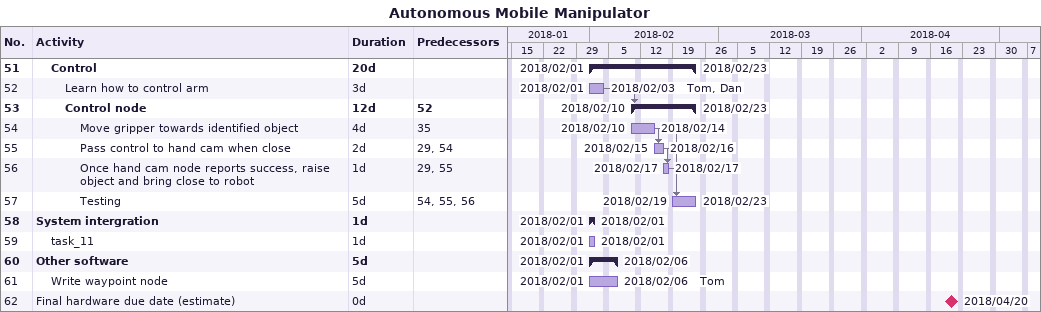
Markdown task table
Autonomous Mobile Manipulator

| ID | Level | Task | Duration | Start | Finish | Predecessors | Resources |
|---|---|---|---|---|---|---|---|
| 51 | 2 | **Control** | 20d | 2018-02-01 | 2018-02-23 |  |  |
| 52 | 3 | Learn how to control arm | 3d | 2018-02-01 | 2018-02-03 |  | Tom, Dan |
| 53 | 3 | **Control node** | 12d | 2018-02-10 | 2018-02-23 | 52 |  |
| 54 | 4 | Move gripper towards identified object | 4d | 2018-02-10 | 2018-02-14 | 35 |  |
| 55 | 4 | Pass control to hand cam when close | 2d | 2018-02-15 | 2018-02-16 | 29, 54 |  |
| 56 | 4 | Once hand cam node reports success, raise object and bring close to robot | 1d | 2018-02-17 | 2018-02-17 | 29, 55 |  |
| 57 | 4 | Testing | 5d | 2018-02-19 | 2018-02-23 | 54, 55, 56 |  |
| 58 | 1 | **System intergration** | 1d | 2018-02-01 | 2018-02-01 |  |  |
| 59 | 2 | task_11 | 1d | 2018-02-01 | 2018-02-01 |  |  |
| 60 | 1 | **Other software** | 5d | 2018-02-01 | 2018-02-06 |  |  |
| 61 | 2 | Write waypoint node | 5d | 2018-02-01 | 2018-02-06 |  | Tom |
| 62 | 1 | Final hardware due date (estimate) | 0d | 2018-04-20 | 2018-04-20 |  |  |
